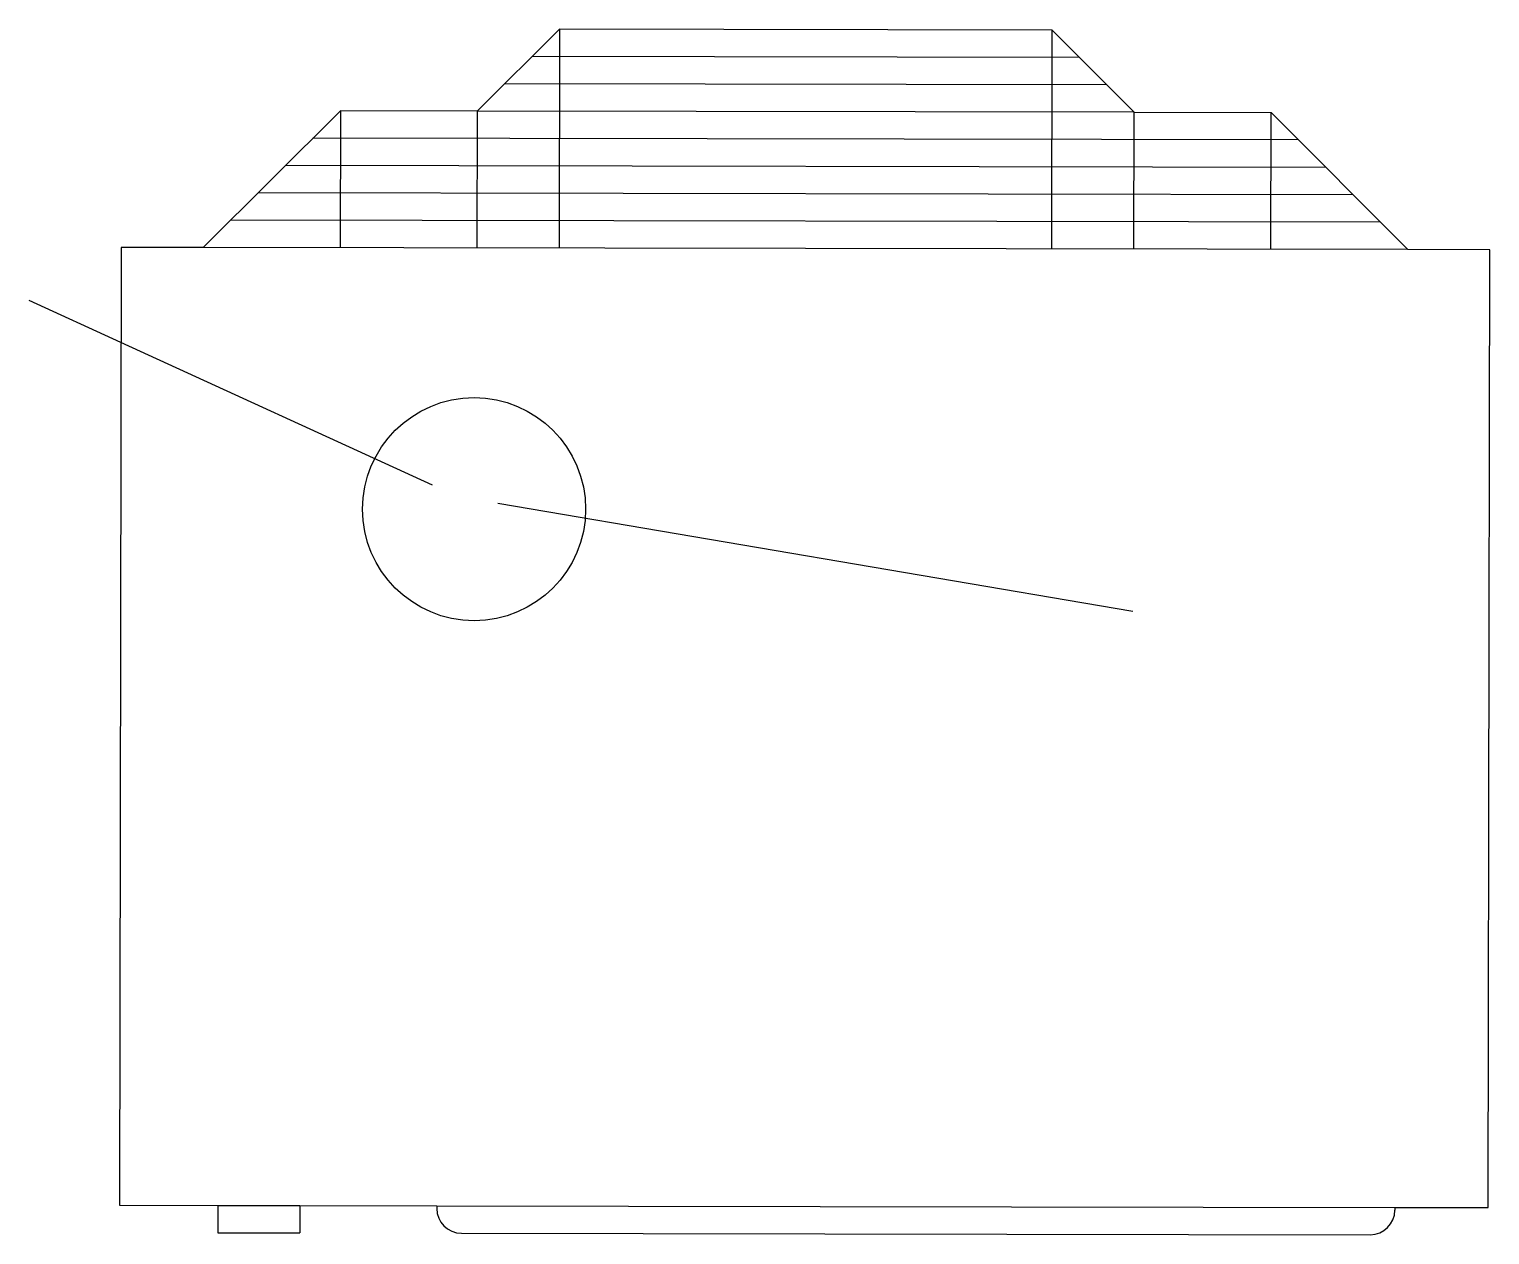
# Model space of a CAD drawing. Extents: x 7.567 to 8.021, y 8.353 to 8.727.
import ezdxf

# ---------------------------------------------------------------- set-up
doc = ezdxf.new("R2010")
doc.units = 0
doc.header["$LTSCALE"] = 0.5
doc.header["$MEASUREMENT"] = 0
doc.layers.add('ACES', color=2, linetype='CONTINUOUS')
doc.layers.add('ACES-I', color=1, linetype='CONTINUOUS')

msp = doc.modelspace()

# ---------------------------------------------------------------- linework, layer by layer
at = {"layer": 'ACES'}
for p, q in [((7.73188, 8.72699), (7.70634, 8.70153)), ((7.88488, 8.72671), (7.73188, 8.72699)), ((7.88488, 8.72671), (7.91034, 8.70117)), ((7.66384, 8.70161), (7.62126, 8.65918)), ((7.70634, 8.70153), (7.66384, 8.70161)), ((7.91034, 8.70117), (7.95284, 8.70109)), ((7.95284, 8.70109), (7.99526, 8.65852)), ((7.59576, 8.65923), (7.59523, 8.36173)), ((7.62126, 8.65918), (7.59576, 8.65923)), ((8.02076, 8.65847), (7.99526, 8.65852)), ((8.02023, 8.36097), (8.02076, 8.65847)), ((7.59523, 8.36173), (7.62578, 8.36167)), ((7.62578, 8.36167), (7.62577, 8.35317)), ((7.65128, 8.36163), (7.65127, 8.35313)), ((7.65128, 8.36163), (7.69378, 8.36155)), ((7.99128, 8.36102), (8.02023, 8.36097)), ((7.62577, 8.35317), (7.65127, 8.35313)), ((7.70142, 8.35304), (7.98362, 8.35254))]:
    msp.add_line(p, q, dxfattribs=at)
at = {"layer": 'ACES', "color": 16}
for p, q in [((7.69378, 8.36155), (7.69378, 8.3607)), ((7.99128, 8.36102), (7.99128, 8.36017))]:
    msp.add_line(p, q, dxfattribs=at)
at = {"layer": 'ACES'}
for centre, start, end in [((7.70143, 8.36069), 179.8982, 269.8982), ((7.98363, 8.36019), 269.8982, 359.8982)]:
    msp.add_arc(centre, 0.00765, start, end, dxfattribs=at)
at = {"layer": 'ACES-I'}
for p, q in [((7.73188, 8.72699), (7.73176, 8.65899)), ((7.88476, 8.65871), (7.88488, 8.72671)), ((7.89337, 8.7182), (7.72337, 8.7185)), ((7.90185, 8.70968), (7.71485, 8.71002)), ((7.66384, 8.70161), (7.66376, 8.65911)), ((7.70634, 8.70153), (7.70626, 8.65903)), ((7.91034, 8.70117), (7.70634, 8.70153)), ((7.91026, 8.65867), (7.91034, 8.70117)), ((7.95276, 8.65859), (7.95284, 8.70109)), ((7.96132, 8.69258), (7.65532, 8.69312)), ((7.96981, 8.68406), (7.64681, 8.68464)), ((7.97829, 8.67555), (7.63829, 8.67615)), ((7.98677, 8.66703), (7.62978, 8.66767)), ((7.99526, 8.65852), (7.62126, 8.65918)), ((7.59571, 8.62964), (7.56723, 8.64268)), ((7.69249, 8.58532), (7.59571, 8.62964)), ((7.71276, 8.57974), (7.90992, 8.54622)), ((7.62578, 8.36167), (7.65128, 8.36163)), ((7.69378, 8.36155), (7.99128, 8.36102))]:
    msp.add_line(p, q, dxfattribs=at)
msp.add_circle((7.70537, 8.57791), 0.03464, dxfattribs=at)

doc.saveas('drawing.dxf')
